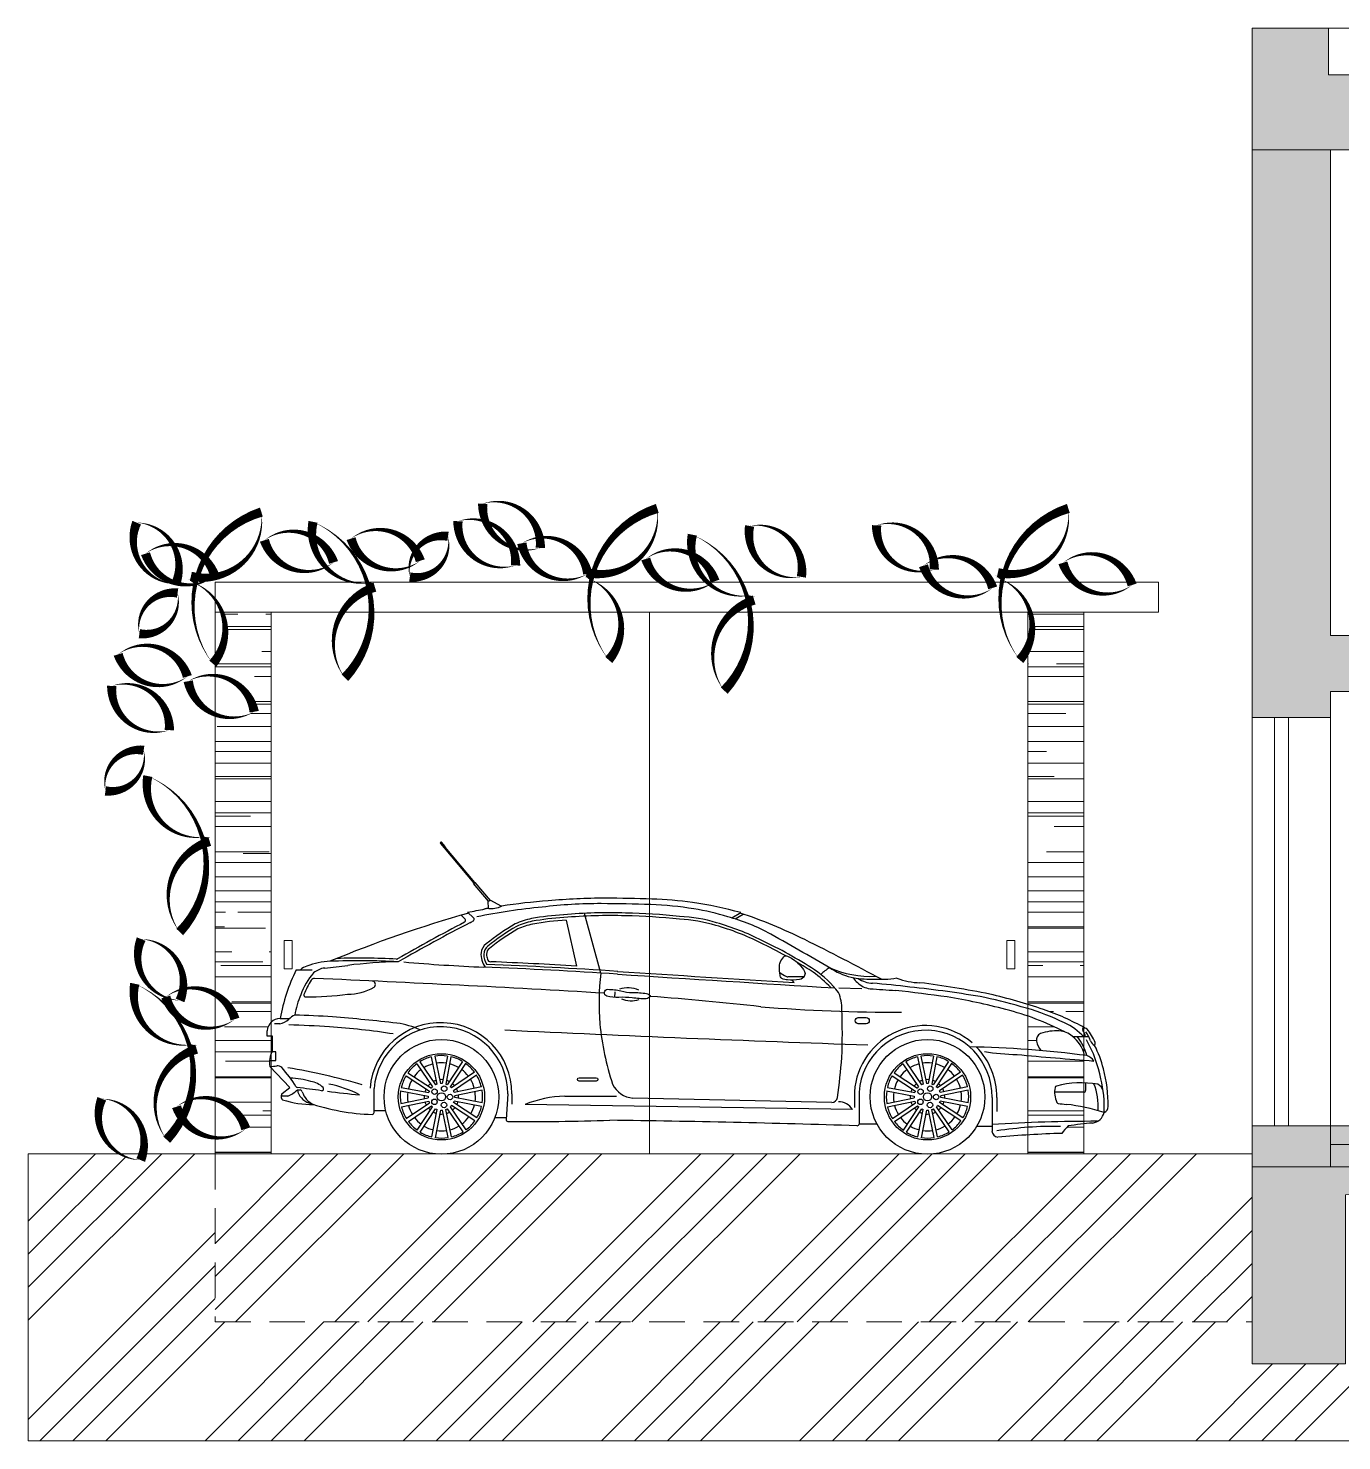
# Model space of a CAD drawing. Header units: metres. Extents: x -183 to 791, y -436 to 125.
# Drawn here: x 507.93 to 514.96, y -289.74 to -282.18 of the extents above; entities that cross this region are included whole.
import ezdxf

# ---------------------------------------------------------------- set-up
doc = ezdxf.new("R2010")
doc.units = ezdxf.units.M
doc.header["$MEASUREMENT"] = 0
doc.linetypes.add('DASHED', pattern=[19.05, 12.7, -6.35])
for name, color, linetype in [('01_SILNE', 1, 'Continuous'), ('AUTO', 8, 'Continuous'), ('okna', 4, 'Continuous'), ('SCHODY', 3, 'Continuous'), ('SRAFA', 251, 'Continuous'), ('SRAFY', 3, 'Continuous'), ('zariz.predmety', 203, 'Continuous')]:
    doc.layers.add(name, color=color, linetype=linetype)
doc.layers.add('FLOATING-WINDOWS', color=2, linetype='Continuous', plot=False)

msp = doc.modelspace()

# ---------------------------------------------------------------- hatches: boundary and pattern name
at = {"layer": 'okna', "linetype": 'Continuous', "lineweight": 0}
h = msp.add_hatch(dxfattribs=at)
h.set_pattern_fill('ANSI34', color=256, style=0)
h.set_pattern_definition([(225, (529.62014, -271.65065), (0.53033, -0.53033), []), (225, (529.4434, -271.65065), (0.53033, -0.53033), []), (225, (529.2666, -271.65065), (0.53033, -0.53033), []), (225, (529.0898, -271.65065), (0.53033, -0.53033), [])])
h.paths.add_polyline_path([(507.9301, -289.7427), (543.7201, -289.7427), (543.7201, -288.5819), (541.5748, -288.5819), (541.5749, -288.5861), (541.1527, -288.5857), (541.1531, -288.5819), (532.7701, -288.5819), (532.7701, -289.3319), (528.7701, -289.3319), (528.2701, -289.3319), (514.9801, -289.3319), (514.4801, -289.3319), (514.4801, -289.1069), (508.9301, -289.1069), (508.9301, -288.2069), (508.5433, -288.2069, -0.037472), (508.5322, -288.2406, -0.124676), (508.4206, -288.2069), (507.9301, -288.2069)])
h = msp.add_hatch(dxfattribs=at)
h.set_pattern_fill('ANSI34', color=256, style=0)
h.paths.add_polyline_path([(514.4801, -288.2069), (512.7785, -288.2069, -0.057882), (512.7076, -288.2069), (510.177, -288.2069, -0.057882), (510.1062, -288.2069), (508.9301, -288.2069), (508.9301, -289.1069), (514.4801, -289.1069)])
at = {"layer": 'SRAFA', "linetype": 'Continuous', "lineweight": 0}
for points in [[(530.6782, -282.4886, -0.064218), (530.6782, -282.3555), (530.6782, -282.3022, 0.023823), (530.65, -282.2928, 0.62722), (530.6772, -282.271, 0.000996), (530.6782, -282.2711), (530.6782, -282.1819), (530.2682, -282.1819), (530.2682, -282.4319), (518.7401, -282.4319), (514.8901, -282.4319), (514.8901, -282.1819), (514.4801, -282.1819), (514.4801, -282.8319), (514.9001, -282.8319), (516.3951, -282.8319), (516.8151, -282.8319), (517.1501, -282.8319), (517.9034, -282.8319), (518.0001, -282.8319), (519.0001, -282.8319), (519.6001, -282.8319), (520.1334, -282.8319), (520.8914, -282.8319), (530.6782, -282.8319)], [(528.7701, -285.4319), (521.5801, -285.4319), (519.0001, -285.4319), (517.9751, -285.4319), (516.8151, -285.4319), (516.8151, -282.8319), (516.3951, -282.8319), (516.3951, -285.4319), (514.9001, -285.4319), (514.9001, -282.8319), (514.4801, -282.8319), (514.4801, -285.4319), (514.4801, -285.8719), (514.9001, -285.8719), (514.9001, -285.7319), (517.9751, -285.7319), (517.9751, -285.5319), (519.0001, -285.5319), (519.0001, -285.7319), (528.7701, -285.7319)], [(514.9001, -288.0569), (514.4801, -288.0569), (514.4801, -288.2069), (514.4801, -288.2769), (514.9001, -288.2769)], [(519.0001, -288.0569), (517.9884, -288.0569), (514.9001, -288.0569), (514.9001, -288.1569), (518.9952, -288.1569), (522.7244, -288.5298), (528.7701, -288.5319), (528.7701, -288.4319), (522.7501, -288.4319)], [(518.9952, -288.1569), (514.9001, -288.1569), (514.9001, -288.2769), (518.9892, -288.2769), (522.7184, -288.6498), (528.7701, -288.6519), (528.7701, -288.5319), (522.7244, -288.5298)], [(518.9892, -288.2769), (514.4801, -288.2769), (514.4801, -289.3319), (514.9801, -289.3319), (514.9801, -288.4269), (518.9583, -288.4245), (522.7111, -288.7998), (528.2701, -288.8019), (528.2701, -289.3319), (528.7701, -289.3319), (528.7701, -288.6519), (522.7184, -288.6498)]]:
    msp.add_hatch(color=256, dxfattribs=at).paths.add_polyline_path(points)
h = msp.add_hatch(dxfattribs=at)
h.set_pattern_fill('AR-RROOF', color=256, scale=0.2, style=0)
h.paths.add_polyline_path([(509.2301, -285.3069), (508.9672, -285.3069, -0.255655), (508.9301, -285.5679), (508.9301, -285.6461, -0.334228), (509.1395, -285.8403, -0.233002), (508.9301, -285.8548), (508.9301, -287.3513, -0.186999), (509.0368, -287.4857, -0.124042), (508.9301, -287.5313), (508.9301, -287.9147, -0.256285), (509.0945, -288.0733, -0.186399), (508.9301, -288.1209), (508.9301, -288.2069), (509.2301, -288.2069), (509.2301, -287.7469), (509.2238, -287.7402, -0.148758), (509.2301, -287.67), (509.2301, -287.5772), (509.2086, -287.5772), (509.2086, -287.5483, -0.181582), (509.2301, -287.5026)])
h = msp.add_hatch(dxfattribs=at)
h.set_pattern_fill('AR-RROOF', color=256, scale=0.2, style=0)
h.paths.add_polyline_path([(513.5801, -285.3069), (513.2928, -285.3069, -0.177476), (513.2801, -285.4955), (513.2801, -287.407, -0.00758), (513.3639, -287.4341, -0.045706), (513.5801, -287.5305)])
h = msp.add_hatch(dxfattribs=at)
h.set_pattern_fill('AR-RROOF', color=256, scale=0.2, style=0)
h.paths.add_polyline_path([(513.2801, -287.4695), (513.2801, -287.6488, -0.003071), (513.3496, -287.6545, -0.106439), (513.3275, -287.6045, -0.351897), (513.3482, -287.5633, -0.107885), (513.4484, -287.5494, -0.066896), (513.4777, -287.5546, 0.037198)])
h = msp.add_hatch(dxfattribs=at)
h.set_pattern_fill('AR-RROOF', color=256, scale=0.2, style=0)
h.paths.add_polyline_path([(513.5801, -287.7059, -0.002774), (513.2801, -287.6806), (513.2801, -288.0403, -0.00813), (513.5801, -288.033), (513.5801, -287.9576, 0.019569), (513.4857, -287.942, -0.011879), (513.443, -287.9373, -0.255802), (513.4353, -287.9317, -0.162327), (513.4262, -287.8518, -0.283743), (513.4334, -287.8442, -0.071095), (513.5801, -287.8272)])
h = msp.add_hatch(dxfattribs=at)
h.set_pattern_fill('AR-RROOF', color=256, scale=0.2, style=0)
h.paths.add_polyline_path([(513.5801, -288.0461, 0.015541), (513.4968, -288.0578, 0.038051), (513.4615, -288.0976, 0.009111), (513.2801, -288.1056), (513.2801, -288.2069), (513.5801, -288.2069)])

# ---------------------------------------------------------------- linework, layer by layer
at = {"linetype": 'Continuous', "lineweight": 0}
for p, q in [((514.9001, -288.2769), (514.9001, -288.0569)), ((514.4801, -289.3319), (514.4801, -288.2069)), ((518.9971, -288.1569), (514.9001, -288.1569)), ((518.9971, -288.2769), (514.4801, -288.2769)), ((514.4801, -288.4269), (514.4801, -289.3319)), ((514.4801, -289.3319), (514.9001, -289.3319)), ((514.4801, -289.3319), (514.9801, -289.3319))]:
    msp.add_line(p, q, dxfattribs=at)
at = {"linetype": 'Continuous', "lineweight": 0, "flags": 128}
msp.add_lwpolyline([(522.7111, -288.7998), (518.9583, -288.4245), (514.9801, -288.4269), (514.9801, -289.3319), (514.4801, -289.3319), (514.4801, -288.2069), (507.9301, -288.2069), (507.9301, -289.7427), (543.7201, -289.7427), (543.7201, -288.5819), (528.7701, -288.5819), (528.7701, -289.3319), (528.2701, -289.3319), (528.2701, -288.8019), (522.7111, -288.7998)], dxfattribs=at)
at = {"layer": '01_SILNE', "linetype": 'Continuous', "lineweight": 0}
for p, q in [((514.4801, -282.1819), (514.4801, -285.8719)), ((514.9001, -282.1819), (514.4801, -282.1819)), ((514.8901, -282.4319), (514.8901, -282.1819)), ((518.7401, -282.4319), (514.8901, -282.4319)), ((514.4801, -285.4319), (514.4801, -282.8319)), ((514.9001, -282.8319), (514.9001, -285.4319)), ((514.9001, -285.4319), (514.9001, -282.8319)), ((516.3951, -282.8319), (514.9001, -282.8319)), ((516.3951, -285.4319), (514.9001, -285.4319)), ((514.9001, -285.8719), (514.9001, -285.7319)), ((517.9751, -285.7319), (514.9001, -285.7319)), ((514.4801, -285.8719), (514.9001, -285.8719)), ((514.4801, -288.0569), (519.0001, -288.0569)), ((514.4801, -288.2069), (514.4801, -288.0569)), ((514.4801, -288.2069), (507.9301, -288.2069))]:
    msp.add_line(p, q, dxfattribs=at)
at = {"layer": 'AUTO'}
for p, q in [((510.3169, -286.7575), (510.1575, -286.5684)), ((510.321, -286.754), (510.1616, -286.5649)), ((510.4065, -286.8506), (510.3894, -286.8561)), ((510.3894, -286.8561), (510.3923, -286.8927)), ((510.4622, -286.881), (510.4065, -286.8506)), ((510.2467, -286.9302), (510.2681, -286.9511)), ((510.282, -286.913), (510.3137, -286.944)), ((510.9942, -287.2394), (510.9066, -286.9198)), ((511.6959, -286.9443), (511.7434, -286.9158)), ((511.7136, -286.9497), (511.7571, -286.9235)), ((510.81, -286.9567), (510.8639, -287.2016)), ((509.3644, -287.2223), (509.4495, -287.2223)), ((512.0823, -287.2593), (511.9964, -287.2593)), ((512.0162, -287.2774), (512.0304, -287.2904)), ((511.0701, -287.3701), (511.0707, -287.3394)), ((512.3919, -287.3237), (512.2683, -287.3198)), ((509.2758, -287.5115), (509.2489, -287.5115)), ((509.2782, -287.4823), (509.3293, -287.4823)), ((509.2086, -287.5772), (509.2086, -287.5483)), ((509.2376, -287.5772), (509.2086, -287.5772)), ((509.2376, -287.6549), (509.2376, -287.5772)), ((513.6077, -287.5812), (513.5227, -287.5812)), ((509.2556, -287.6612), (509.2341, -287.6612)), ((509.2556, -287.7073), (509.2556, -287.6612)), ((510.0875, -287.6878), (510.1178, -287.8344)), ((510.1063, -287.6839), (510.1367, -287.8305)), ((510.1735, -287.6834), (510.1455, -287.8304)), ((510.1925, -287.687), (510.1644, -287.834)), ((512.6889, -287.6878), (512.7193, -287.8344)), ((512.7078, -287.6839), (512.7381, -287.8305)), ((512.775, -287.6834), (512.7469, -287.8304)), ((512.7939, -287.687), (512.7658, -287.834)), ((509.2215, -287.7073), (509.2556, -287.7073)), ((509.3299, -287.8523), (509.2238, -287.7402)), ((510.0097, -287.7248), (510.0938, -287.8486)), ((510.0256, -287.714), (510.1097, -287.8378)), ((510.2547, -287.7122), (510.1726, -287.8373)), ((510.2708, -287.7228), (510.1886, -287.8479)), ((512.6111, -287.7248), (512.6952, -287.8486)), ((512.6271, -287.714), (512.7112, -287.8378)), ((512.8562, -287.7122), (512.774, -287.8373)), ((512.8723, -287.7228), (512.7901, -287.8479)), ((509.952, -287.7888), (510.077, -287.871)), ((509.9625, -287.7727), (510.0876, -287.8549)), ((510.3187, -287.77), (510.1949, -287.8541)), ((510.3295, -287.7859), (510.2057, -287.87)), ((512.5534, -287.7888), (512.6785, -287.871)), ((512.564, -287.7727), (512.6891, -287.8549)), ((512.9201, -287.77), (512.7964, -287.8541)), ((512.931, -287.7859), (512.8072, -287.87)), ((513.5892, -287.8276), (513.5892, -287.8672)), ((509.2848, -287.9086), (509.2848, -287.8924)), ((509.32, -287.8978), (509.2848, -287.8978)), ((509.2886, -287.8846), (509.3299, -287.8523)), ((509.7813, -287.9859), (509.7813, -287.8565)), ((509.9231, -287.87), (510.0701, -287.898)), ((509.9236, -287.9372), (510.0702, -287.9068)), ((509.9267, -287.8511), (510.0737, -287.8791)), ((510.3557, -287.8478), (510.2092, -287.8781)), ((510.3596, -287.8666), (510.2131, -287.8969)), ((510.3601, -287.9338), (510.2131, -287.9057)), ((510.4967, -287.885), (510.4878, -288.0225)), ((510.5186, -287.885), (510.5186, -287.9419)), ((510.8012, -287.8989), (511.0779, -287.8989)), ((512.2312, -287.9313), (511.1664, -287.9086)), ((512.3518, -287.8757), (512.3518, -287.9585)), ((512.377, -287.8774), (512.377, -288.0475)), ((512.5246, -287.87), (512.6716, -287.898)), ((512.5251, -287.9372), (512.6716, -287.9068)), ((512.5282, -287.8511), (512.6752, -287.8791)), ((512.9572, -287.8478), (512.8106, -287.8781)), ((512.9611, -287.8666), (512.8145, -287.8969)), ((512.9616, -287.9338), (512.8146, -287.9057)), ((513.0891, -287.9046), (513.0884, -288.0849)), ((513.1143, -287.9048), (513.114, -287.9811)), ((513.5792, -287.8772), (513.4234, -287.8772)), ((509.8441, -287.9775), (509.7813, -287.9775)), ((509.9275, -287.956), (510.0741, -287.9257)), ((509.9537, -288.0179), (510.0775, -287.9338)), ((509.9645, -288.0338), (510.0883, -287.9497)), ((510.0124, -288.081), (510.0946, -287.9559)), ((510.0285, -288.0915), (510.1107, -287.9665)), ((510.0908, -288.1168), (510.1189, -287.9698)), ((510.1097, -288.1204), (510.1378, -287.9734)), ((510.1769, -288.1199), (510.1466, -287.9733)), ((510.1958, -288.116), (510.1654, -287.9694)), ((510.2576, -288.0898), (510.1735, -287.966)), ((510.2736, -288.079), (510.1895, -287.9552)), ((510.3207, -288.0311), (510.1956, -287.9489)), ((510.3313, -288.015), (510.2062, -287.9328)), ((510.3565, -287.9527), (510.2095, -287.9247)), ((512.3416, -287.9695), (510.5902, -287.9429)), ((512.529, -287.956), (512.6755, -287.9257)), ((512.5552, -288.0179), (512.679, -287.9338)), ((512.566, -288.0338), (512.6898, -287.9497)), ((512.6139, -288.081), (512.6961, -287.9559)), ((512.63, -288.0915), (512.7121, -287.9665)), ((512.6922, -288.1168), (512.7203, -287.9698)), ((512.7111, -288.1204), (512.7392, -287.9734)), ((512.7783, -288.1199), (512.748, -287.9733)), ((512.7972, -288.116), (512.7669, -287.9694)), ((512.8591, -288.0898), (512.775, -287.966)), ((512.875, -288.079), (512.7909, -287.9552)), ((512.9222, -288.0311), (512.7971, -287.9489)), ((512.9327, -288.015), (512.8077, -287.9328)), ((512.958, -287.9527), (512.811, -287.9247)), ((510.4884, -288.014), (510.4274, -288.014)), ((512.4728, -288.0475), (512.377, -288.0475)), ((513.0885, -288.0604), (513.006, -288.0604))]:
    msp.add_line(p, q, dxfattribs=at)
for points in [[(510.1607, -286.561), (510.1435, -286.5406, 1), (510.1366, -286.5464), (510.1538, -286.5668, 1)], [(511.9552, -287.182, -0.077406), (511.9739, -287.1527, -0.329268), (511.993, -287.1486, -0.037935), (512.0216, -287.1642, -0.115244), (512.0853, -287.2307, -0.19291), (512.0857, -287.2528, -0.287364), (512.0581, -287.2736, -0.079067), (511.9947, -287.276, -0.153381), (511.964, -287.2685, -0.17761), (511.9538, -287.2501, -0.049184), (511.9514, -287.2085, -0.138081)], [(511.0324, -287.3261, 0.008202), (511.0681, -287.3287, -0.060984), (511.1016, -287.3347, 0.078918), (511.1648, -287.3437, -0.039582), (511.2391, -287.3484, -0.168005), (511.2607, -287.3642, -0.169643), (511.2371, -287.377, -0.039582), (511.1629, -287.3717, 0.043151), (511.0917, -287.3699, -0.084485), (511.0269, -287.363, -0.845361)], [(512.3726, -287.4773), (512.4148, -287.4773, -1), (512.4148, -287.5113), (512.3726, -287.5113, -1)], [(510.8784, -287.8), (510.9704, -287.8, -1), (510.9704, -287.8174), (510.8784, -287.8174, -1)]]:
    msp.add_lwpolyline(points, format="xyb", close=True, dxfattribs=at)
msp.add_lwpolyline([(510.3131, -286.7607), (510.321, -286.754), (510.4032, -286.8516), (510.3927, -286.8551)], close=True, dxfattribs=at)
for centre, radius in [((510.1416, -287.9019), 0.307), ((512.7431, -287.9019), 0.307), ((510.1416, -287.9019), 0.2309), ((512.7431, -287.9019), 0.2309), ((510.1041, -287.9285), 0.0147), ((510.1047, -287.8744), 0.0147), ((510.1416, -287.9019), 0.0221), ((510.1563, -287.8583), 0.0147), ((510.1877, -287.9024), 0.0147), ((512.7055, -287.9285), 0.0147), ((512.7061, -287.8744), 0.0147), ((512.7431, -287.9019), 0.0221), ((512.7578, -287.8583), 0.0147), ((512.7891, -287.9024), 0.0147), ((510.1554, -287.9458), 0.0147), ((512.7568, -287.9458), 0.0147)]:
    msp.add_circle(centre, radius, dxfattribs=at)
for centre, radius, start, end in [((510.9211, -289.8261), 2.9806, 93.99384, 98.85597), ((511.029, -290.3568), 3.5183, 90.17341, 95.14483), ((510.8677, -301.4415), 14.6038, 88.42963, 89.40889), ((511.2098, -288.878), 2.0355, 82.2054, 88.36339), ((512.0591, -293.2222), 6.5478, 105.69548, 112.57835), ((510.0682, -285.4868), 1.4421, 278.52586, 282.26212), ((510.9822, -290.1377), 3.2651, 95.30031, 101.51744), ((510.9211, -289.8261), 2.9806, 100.21907, 100.56712), ((510.8794, -288.3784), 1.4534, 93.29626, 100.12123), ((510.9874, -289.3698), 2.5021, 89.78649, 97.04365), ((511.0373, -289.6236), 2.707, 88.09877, 95.11735), ((511.0373, -289.6236), 2.692, 88.09511, 95.12243), ((510.8982, -299.915), 13.0477, 88.4012, 89.56755), ((511.0992, -289.6293), 2.6963, 83.26824, 89.41399), ((511.0992, -289.6293), 2.7113, 83.28108, 89.41035), ((511.1976, -288.6475), 1.7762, 80.41344, 87.91269), ((511.1777, -288.9523), 2.1137, 74.47553, 81.61651), ((511.3247, -288.0269), 1.1433, 72.22453, 81.51691), ((510.9045, -289.439), 2.656, 63.58173, 71.66444), ((515.4569, -296.9071), 11.2139, 117.5759, 119.66606), ((515.4655, -296.9201), 11.2139, 117.46374, 119.69366), ((510.2611, -286.9583), 0.01, 297.5759, 45.58061), ((510.2598, -286.8887), 0.0881, 292.73026, 306.92139), ((510.3067, -286.9511), 0.01, 306.92139, 45.58061), ((511.1649, -288.0528), 1.2466, 120.27801, 128.94151), ((511.1649, -288.0528), 1.2316, 120.32024, 128.9692), ((511.1649, -288.0528), 1.2166, 120.36392, 129.00206), ((510.735, -287.4357), 0.5006, 102.81897, 113.38305), ((510.735, -287.4357), 0.4856, 102.86044, 113.27691), ((510.735, -287.4357), 0.4706, 102.9041, 113.16504), ((510.8794, -288.3784), 1.4384, 93.28677, 100.10709), ((510.8794, -288.3784), 1.4234, 92.79467, 100.0925), ((511.3879, -287.7046), 0.7535, 72.82021, 87.92241), ((511.3879, -287.7046), 0.7685, 72.83641, 87.87681), ((511.2682, -288.217), 1.2789, 62.97077, 74.4762), ((511.2682, -288.217), 1.2939, 62.97962, 74.46662), ((511.4133, -287.9145), 1.0105, 60.90742, 75.06107), ((510.4185, -287.1369), 0.0652, 124.6627, 174.30864), ((510.7524, -289.3771), 2.5476, 61.0788, 64.49552), ((510.7524, -289.3771), 2.5626, 57.2383, 64.49107), ((504.5526, -300.2944), 15.1643, 59.5062, 60.9994), ((505.7086, -299.8976), 14.3342, 61.73314, 63.58173), ((509.7033, -291.0951), 3.9357, 87.11865, 91.77499), ((510.4719, -287.1385), 0.1186, 176.08953, 215.67088), ((510.4185, -287.1369), 0.0502, 124.0629, 182.4737), ((510.4719, -287.1385), 0.1036, 180.30208, 211.72674), ((510.4185, -287.1369), 0.0352, 123.10612, 182.91353), ((510.4719, -287.1385), 0.0886, 180.10905, 197.27919), ((510.2448, -287.6584), 0.9825, 153.65092, 169.67394), ((509.4305, -287.2587), 0.0566, 98.73155, 139.9906), ((509.5527, -287.5111), 0.3349, 91.30883, 112.98576), ((509.5299, -287.3244), 0.1126, 96.64002, 130.41794), ((505.1998, -250.1274), 37.3356, 276.64002, 276.82983), ((509.7017, -291.1089), 3.9357, 86.95809, 92.28096), ((509.9769, -290.0126), 2.8346, 91.34008, 96.82983), ((509.9017, -287.1544), 0.01, 267.11865, 299.66606), ((510.7362, -278.0997), 9.1151, 264.98569, 267.69164), ((509.2194, -315.7291), 28.5449, 86.25485, 87.69164), ((509.2194, -315.7291), 28.5599, 86.25485, 87.66334), ((510.4064, -287.1589), 0.02, 197.27919, 267.62085), ((509.2194, -315.7291), 28.5749, 86.70076, 87.62085), ((528.004, -28.7587), 259.0246, 266.254849, 266.464426), ((512.048, -287.1249), 0.1455, 228.66687, 245.69295), ((510.7524, -289.3771), 2.5476, 57.24527, 59.53536), ((511.7871, -287.7227), 0.597, 42.76564, 54.85347), ((511.7871, -287.7227), 0.612, 38.29606, 54.88292), ((512.3684, -287.4445), 0.278, 122.64415, 134.81338), ((512.44, -286.7093), 0.5477, 245.98524, 272.76724), ((512.4449, -286.858), 0.4189, 237.22767, 254.64182), ((509.7086, -287.4624), 0.3367, 138.365, 161.52713), ((509.852, -287.5379), 0.483, 147.38294, 157.51837), ((509.462, -287.2884), 0.02, 87.56398, 147.38294), ((505.4586, -381.391), 94.2078, 86.619383, 87.563984), ((509.769, -287.3008), 0.0189, 310.14068, 84.60258), ((512.3755, -287.3979), 1.3904, 173.45638, 184.67528), ((528.004, -28.7587), 259.0396, 266.254849, 266.51258), ((511.9964, -287.2393), 0.02, 245.69295, 270), ((512.44, -286.7093), 0.5627, 259.13607, 270.75795), ((512.4025, -287.2354), 0.0639, 206.51383, 238.12139), ((512.45, -287.2112), 0.113, 224.01596, 262.64296), ((512.4551, -287.1512), 0.1428, 234.89143, 267.75559), ((512.4826, -286.6081), 0.6647, 266.97263, 278.38356), ((512.184, -290.8658), 3.5818, 82.54221, 85.74764), ((512.7083, -286.9522), 0.339, 247.67975, 269.09535), ((512.1118, -292.0564), 4.8018, 78.4131, 82.92854), ((509.792, -287.5345), 0.4406, 156.05099, 170.89201), ((509.4149, -287.3571), 0.01, 157.51837, 270.30751), ((509.4049, -285.487), 1.8801, 270.30751, 277.16599), ((509.6407, -287.0684), 0.284, 269.72985, 299.63597), ((511.1402, -287.4707), 0.1517, 67.65093, 107.59774), ((511.1569, -287.2552), 0.1328, 246.79495, 288.52062), ((509.8338, -305.7964), 18.4873, 83.73747, 85.57357), ((512.0298, -287.437), 0.2554, 0.41499, 21.49657), ((512.8601, -281.8815), 5.4583, 265.53852, 266.97665), ((510.8185, -302.4852), 15.2541, 82.35381, 83.39847), ((511.9662, -293.7916), 6.5132, 80.41375, 83.98352), ((512.2996, -290.6796), 3.358, 75.10572, 80.59739), ((508.5707, -305.2554), 18.4386, 75.22516, 75.93774), ((512.4281, -290.1832), 2.904, 71.20087, 77.10385), ((509.3963, -287.5571), 0.1004, 113.10497, 135.33558), ((509.2079, -293.157), 5.6942, 86.46986, 88.50073), ((512.5784, -278.489), 8.96, 265.34002, 270.16922), ((508.4626, -287.5632), 3.8248, 358.08292, 1.91802), ((512.8076, -288.8381), 1.4479, 62.43153, 75.80382), ((512.8503, -288.8044), 1.4413, 64.26927, 72.94806), ((512.9461, -288.6626), 1.2975, 60.48218, 71.2162), ((509.2802, -287.5541), 0.0718, 91.56872, 175.36693), ((509.244, -287.3882), 0.1273, 284.48378, 309.4333), ((509.1925, -292.6699), 5.1543, 86.10187, 88.53147), ((509.3095, -291.219), 3.6987, 81.06484, 86.38258), ((508.6034, -298.9953), 11.5612, 83.54186, 85.26128), ((510.1384, -287.885), 0.3802, 359.99478, 175.44956), ((510.1384, -287.885), 0.3582, 359.99478, 175.44956), ((509.8457, -287.9384), 0.4348, 65.11688, 82.32885), ((512.4628, -287.3706), 1.4798, 185.45204, 198.24825), ((512.7326, -287.9019), 0.3817, 49.31779, 176.06587), ((513.3484, -287.7936), 0.3146, 42.47383, 66.07101), ((513.5831, -287.5405), 0.0105, 138.85517, 217.0525), ((513.5805, -287.5605), 0.0275, 50.72837, 101.20327), ((513.2947, -287.7708), 0.3815, 24.7851, 37.37354), ((516.8531, -156.1494), 131.5487, 267.223443, 268.070725), ((512.7326, -287.9019), 0.3565, 359.56614, 176.06587), ((513.3635, -287.5968), 0.0368, 114.54975, 191.20028), ((513.4545, -287.5781), 0.1297, 191.52136, 216.07862), ((513.4301, -287.7858), 0.2371, 85.5753, 110.20549), ((513.4439, -287.6613), 0.112, 48.69529, 87.70828), ((513.4061, -287.722), 0.1829, 13.36914, 52.36781), ((513.3272, -287.7527), 0.2782, 14.86966, 38.06964), ((513.538, -287.5789), 0.0487, 357.2744, 41.14538), ((513.47, -287.646), 0.1521, 17.04177, 37.44926), ((513.0304, -287.922), 0.6505, 10.28668, 29.9389), ((513.6623, -287.5827), 0.0504, 201.79733, 240.62896), ((513.6116, -287.6125), 0.0295, 331.42543, 3.13085), ((509.3423, -287.7156), 0.1211, 149.90102, 191.72402), ((510.1416, -287.9019), 0.2206, 104.19054, 121.69058), ((510.1416, -287.9019), 0.2206, 81.69054, 99.19058), ((510.1416, -287.9019), 0.2206, 59.19054, 76.69058), ((506.0442, -287.11), 6.268, 352.71159, 354.67951), ((512.7431, -287.9019), 0.2206, 104.19054, 121.69058), ((512.7431, -287.9019), 0.2206, 81.69054, 99.19058), ((512.7431, -287.9019), 0.2206, 59.19054, 76.69058), ((512.8583, -293.3074), 5.6743, 82.52807, 88.89087), ((512.7326, -287.9019), 0.3817, 359.56614, 44.34948), ((513.2414, -286.4962), 1.1793, 260.54457, 269.06828), ((515.7081, -260.6529), 27.1365, 264.74394, 265.61609), ((513.5769, -287.7456), 0.0671, 31.96105, 73.34929), ((513.1449, -287.8817), 0.5548, 13.47114, 27.37347), ((508.2003, -276.6759), 11.1115, 275.28508, 275.48025), ((509.2666, -287.7641), 0.0279, 43.48172, 100.6675), ((508.8367, -288.1581), 0.6111, 30.57281, 42.54928), ((508.8046, -290.9054), 3.2008, 73.42162, 80.74236), ((510.1416, -287.9019), 0.2206, 126.69054, 144.19058), ((510.1416, -287.9019), 0.182, 127.22158, 143.65954), ((510.1416, -287.9019), 0.182, 104.72158, 121.15954), ((510.1416, -287.9019), 0.182, 82.22158, 98.65954), ((510.1416, -287.9019), 0.182, 59.72158, 76.15954), ((510.1416, -287.9019), 0.182, 37.22158, 53.65954), ((510.1416, -287.9019), 0.2206, 36.69054, 54.19058), ((512.7431, -287.9019), 0.2206, 126.69054, 144.19058), ((512.7431, -287.9019), 0.182, 127.22158, 143.65954), ((512.7431, -287.9019), 0.182, 104.72158, 121.15954), ((512.7431, -287.9019), 0.182, 82.22158, 98.65954), ((512.7431, -287.9019), 0.182, 59.72158, 76.15954), ((512.7431, -287.9019), 0.182, 37.22158, 53.65954), ((512.7431, -287.9019), 0.2206, 36.69054, 54.19058), ((513.026, -287.938), 0.6841, 358.62829, 15.73874), ((509.3143, -288.2506), 0.4495, 73.38206, 87.62983), ((509.4296, -287.9276), 0.1086, 43.83033, 83.00475), ((509.4312, -288.4148), 0.5906, 62.51929, 79.5112), ((510.1416, -287.9019), 0.2206, 149.19054, 166.69058), ((510.1416, -287.9019), 0.182, 149.72158, 166.15954), ((510.1416, -287.9019), 0.0922, 130.18305, 140.69807), ((510.1416, -287.9019), 0.0922, 107.68305, 118.19807), ((510.1416, -287.9019), 0.0716, 109.41332, 116.4678), ((510.1416, -287.9019), 0.0922, 85.18305, 95.69807), ((510.1416, -287.9019), 0.0716, 86.91332, 93.9678), ((510.1416, -287.9019), 0.0716, 64.41332, 71.4678), ((510.1416, -287.9019), 0.0922, 62.68305, 73.19807), ((510.1416, -287.9019), 0.0922, 40.18305, 50.69807), ((510.1416, -287.9019), 0.182, 14.72158, 31.15954), ((510.1416, -287.9019), 0.2206, 14.19054, 31.69058), ((511.1782, -287.7746), 0.1346, 206.20121, 264.96435), ((512.7431, -287.9019), 0.2206, 149.19054, 166.69058), ((512.7431, -287.9019), 0.182, 149.72158, 166.15954), ((512.7431, -287.9019), 0.0922, 130.18305, 140.69807), ((512.7431, -287.9019), 0.0922, 107.68305, 118.19807), ((512.7431, -287.9019), 0.0716, 109.41332, 116.4678), ((512.7431, -287.9019), 0.0922, 85.18305, 95.69807), ((512.7431, -287.9019), 0.0716, 86.91332, 93.9678), ((512.7431, -287.9019), 0.0716, 64.41332, 71.4678), ((512.7431, -287.9019), 0.0922, 62.68305, 73.19807), ((512.7431, -287.9019), 0.0922, 40.18305, 50.69807), ((512.7431, -287.9019), 0.182, 14.72158, 31.15954), ((512.7431, -287.9019), 0.2206, 14.19054, 31.69058), ((513.566, -288.349), 0.522, 80.29036, 104.71319), ((513.2826, -287.9618), 0.3749, 357.82352, 20.34259), ((513.6271, -287.8872), 0.0591, 17.99555, 62.88546), ((513.1264, -287.9496), 0.5628, 356.40199, 14.8092), ((509.2948, -287.8924), 0.01, 127.96703, 180), ((509.2948, -287.9086), 0.01, 180, 252.41029), ((509.4491, -287.4219), 0.5205, 252.41029, 270.90914), ((509.2524, -287.7408), 0.1709, 293.28978, 313.74534), ((509.3714, -287.8422), 0.01, 210.57281, 262.84623), ((508.2093, -297.1011), 9.3216, 82.04527, 82.84623), ((509.4593, -287.848), 0.0902, 190.42433, 252.85189), ((509.3825, -287.5976), 0.2669, 267.45993, 270.65847), ((509.381, -287.8817), 0.0177, 25.12267, 75.06199), ((509.495, -287.8483), 0.1014, 194.79859, 248.17234), ((509.5008, -287.8593), 0.01, 262.04527, 43.83033), ((509.9103, -285.3171), 2.582, 261.58549, 265.41046), ((510.1416, -287.9019), 0.2206, 171.69054, 189.19058), ((510.1416, -287.9019), 0.182, 172.22158, 188.65954), ((510.1416, -287.9019), 0.0922, 175.18305, 185.69807), ((510.1416, -287.9019), 0.0922, 152.68305, 163.19807), ((510.1416, -287.9019), 0.0716, 176.91332, 183.9678), ((510.1416, -287.9019), 0.0716, 154.41332, 161.4678), ((510.1416, -287.9019), 0.0716, 131.91332, 138.9678), ((510.1416, -287.9019), 0.0716, 41.91332, 48.9678), ((510.1416, -287.9019), 0.0716, 19.41332, 26.4678), ((510.1416, -287.9019), 0.0716, 356.91332, 3.9678), ((510.1416, -287.9019), 0.0922, 17.68305, 28.19807), ((510.1416, -287.9019), 0.0922, 355.18305, 5.69807), ((510.1416, -287.9019), 0.182, 352.22158, 8.65954), ((510.1416, -287.9019), 0.2206, 351.69054, 9.19058), ((510.812, -288.4777), 0.579, 91.06164, 112.51727), ((512.2318, -287.9013), 0.03, 268.77872, 352.71159), ((512.7431, -287.9019), 0.2206, 171.69054, 189.19058), ((512.7431, -287.9019), 0.182, 172.22158, 188.65954), ((512.7431, -287.9019), 0.0922, 175.18305, 185.69807), ((512.7431, -287.9019), 0.0922, 152.68305, 163.19807), ((512.7431, -287.9019), 0.0716, 176.91332, 183.9678), ((512.7431, -287.9019), 0.0716, 154.41332, 161.4678), ((512.7431, -287.9019), 0.0716, 131.91332, 138.9678), ((512.7431, -287.9019), 0.0716, 41.91332, 48.9678), ((512.7431, -287.9019), 0.0716, 19.41332, 26.4678), ((512.7431, -287.9019), 0.0716, 356.91332, 3.9678), ((512.7431, -287.9019), 0.0922, 17.68305, 28.19807), ((512.7431, -287.9019), 0.0922, 355.18305, 5.69807), ((512.7431, -287.9019), 0.182, 352.22158, 8.65954), ((512.7431, -287.9019), 0.2206, 351.69054, 9.19058), ((513.5505, -287.878), 0.1271, 168.07683, 204.95772), ((513.436, -287.8538), 0.01, 104.71319, 168.07683), ((513.5792, -287.8672), 0.01, 270, 0), ((509.8015, -286.8699), 1.1264, 250.88581, 268.44982), ((509.7713, -287.9859), 0.01, 268.44982, 0), ((510.1416, -287.9019), 0.2206, 194.19054, 211.69058), ((510.1416, -287.9019), 0.182, 194.72158, 211.15954), ((510.1416, -287.9019), 0.0922, 197.68305, 208.19807), ((510.1416, -287.9019), 0.0922, 220.18305, 230.69807), ((510.1416, -287.9019), 0.0716, 199.41332, 206.4678), ((510.1416, -287.9019), 0.0716, 221.91332, 228.9678), ((510.1416, -287.9019), 0.0922, 242.68305, 253.19807), ((510.1416, -287.9019), 0.0716, 244.41332, 251.4678), ((510.1416, -287.9019), 0.0922, 265.18305, 275.69807), ((510.1416, -287.9019), 0.0716, 266.91332, 273.9678), ((510.1416, -287.9019), 0.0716, 289.41332, 296.4678), ((510.1416, -287.9019), 0.0922, 287.68305, 298.19807), ((510.1416, -287.9019), 0.0716, 311.91332, 318.9678), ((510.1416, -287.9019), 0.0922, 310.18305, 320.69807), ((510.1416, -287.9019), 0.0716, 334.41332, 341.4678), ((510.1416, -287.9019), 0.0922, 332.68305, 343.19807), ((510.1416, -287.9019), 0.182, 329.72158, 346.15954), ((510.1416, -287.9019), 0.2206, 329.19054, 346.69058), ((512.2679, -288.0156), 0.0869, 32.01713, 91.23563), ((512.7431, -287.9019), 0.2206, 194.19054, 211.69058), ((512.7431, -287.9019), 0.182, 194.72158, 211.15954), ((512.7431, -287.9019), 0.0922, 197.68305, 208.19807), ((512.7431, -287.9019), 0.0922, 220.18305, 230.69807), ((512.7431, -287.9019), 0.0716, 199.41332, 206.4678), ((512.7431, -287.9019), 0.0716, 221.91332, 228.9678), ((512.7431, -287.9019), 0.0922, 242.68305, 253.19807), ((512.7431, -287.9019), 0.0716, 244.41332, 251.4678), ((512.7431, -287.9019), 0.0922, 265.18305, 275.69807), ((512.7431, -287.9019), 0.0716, 266.91332, 273.9678), ((512.7431, -287.9019), 0.0716, 289.41332, 296.4678), ((512.7431, -287.9019), 0.0922, 287.68305, 298.19807), ((512.7431, -287.9019), 0.0716, 311.91332, 318.9678), ((512.7431, -287.9019), 0.0922, 310.18305, 320.69807), ((512.7431, -287.9019), 0.0716, 334.41332, 341.4678), ((512.7431, -287.9019), 0.0922, 332.68305, 343.19807), ((512.7431, -287.9019), 0.182, 329.72158, 346.15954), ((512.7431, -287.9019), 0.2206, 329.19054, 346.69058), ((513.4444, -287.9274), 0.01, 204.95772, 262.3525), ((513.5633, -287.0415), 0.9039, 262.3525, 265.07481), ((513.3341, -289.1556), 1.223, 73.17738, 82.87771), ((513.6174, -287.9703), 0.0722, 277.31224, 348.27318), ((513.6793, -287.9556), 0.0306, 286.57042, 2.41678), ((510.1416, -287.9019), 0.2206, 216.69054, 234.19058), ((510.1416, -287.9019), 0.182, 217.22158, 233.65954), ((510.1416, -287.9019), 0.182, 239.72158, 256.15954), ((510.1416, -287.9019), 0.182, 284.72158, 301.15954), ((510.1416, -287.9019), 0.182, 307.22158, 323.65954), ((510.1416, -287.9019), 0.2206, 306.69054, 324.19058), ((510.4978, -288.0232), 0.01, 176.33162, 269.43302), ((510.627, -274.9668), 13.067, 269.43302, 271.82609), ((510.0288, -363.2735), 75.2532, 88.22036, 89.227484), ((512.3658, -288.0452), 0.0114, 270.3247, 348.82512), ((512.7431, -287.9019), 0.2206, 216.69054, 234.19058), ((512.7431, -287.9019), 0.182, 217.22158, 233.65954), ((512.7431, -287.9019), 0.182, 239.72158, 256.15954), ((512.7431, -287.9019), 0.182, 284.72158, 301.15954), ((512.7431, -287.9019), 0.182, 307.22158, 323.65954), ((512.7431, -287.9019), 0.2206, 306.69054, 324.19058), ((513.6533, -297.2615), 9.2288, 89.99822, 93.50834), ((513.4295, -290.136), 2.0761, 89.27429, 98.73277), ((513.7405, -288.3092), 0.3502, 134.10545, 142.82184), ((513.7265, -289.3925), 1.3543, 94.23342, 99.76694), ((510.1416, -287.9019), 0.2206, 239.19054, 256.69058), ((510.1416, -287.9019), 0.2206, 261.69054, 279.19058), ((510.1416, -287.9019), 0.182, 262.22158, 278.65954), ((510.1416, -287.9019), 0.2206, 284.19054, 301.69058), ((512.7431, -287.9019), 0.2206, 239.19054, 256.69058), ((512.7431, -287.9019), 0.2206, 261.69054, 279.19058), ((512.7431, -287.9019), 0.182, 262.22158, 278.65954), ((512.7431, -287.9019), 0.2206, 284.19054, 301.69058), ((513.1241, -288.0825), 0.0358, 183.78314, 263.40725), ((513.5889, -293.0775), 4.9815, 91.46518, 95.40096)]:
    msp.add_arc(centre, radius, start, end, dxfattribs=at)
at = {"layer": 'AUTO', "extrusion": (0, 0, -1)}
msp.add_ellipse((510.4273, -286.8869), major_axis=(-0.0349, -0.0061), ratio=0.183524, start_param=3.176548, end_param=6.320737, dxfattribs=at)
at = {"layer": 'FLOATING-WINDOWS', "color": 254, "linetype": 'Continuous', "lineweight": 0}
msp.add_line((511.2551, -288.2069), (511.2551, -285.3069), dxfattribs=at)
for points in [[(509.3001, -287.0647), (509.3422, -287.0647), (509.3422, -287.2163), (509.3001, -287.2163)], [(513.2102, -287.0647), (513.1681, -287.0647), (513.1681, -287.2163), (513.2102, -287.2163)]]:
    msp.add_lwpolyline(points, close=True, dxfattribs=at)
at = {"layer": 'FLOATING-WINDOWS', "linetype": 'Continuous', "lineweight": 0, "flags": 128}
msp.add_lwpolyline([(507.9301, -288.2069), (507.9301, -289.7427), (543.7201, -289.7427), (543.7201, -288.5819), (528.7701, -288.5819), (528.7701, -289.3319), (528.2701, -289.3319), (528.2701, -288.8019), (522.7111, -288.7998), (518.9583, -288.4245), (514.9801, -288.4269), (514.9801, -289.3319), (514.4801, -289.3319), (514.4801, -288.2069)], close=True, dxfattribs=at)
at = {"layer": 'okna', "linetype": 'Continuous', "lineweight": 0}
for p, q in [((514.6001, -288.0569), (514.6001, -285.8719)), ((514.6751, -288.0569), (514.6751, -285.8719))]:
    msp.add_line(p, q, dxfattribs=at)
at = {"layer": 'okna', "linetype": 'DASHED', "lineweight": 0, "ltscale": 0.015}
for p, q in [((508.9301, -288.2069), (508.9301, -289.1069)), ((508.9301, -289.1069), (514.4801, -289.1069))]:
    msp.add_line(p, q, dxfattribs=at)
at = {"layer": 'SCHODY', "linetype": 'Continuous', "lineweight": 0}
for p, q in [((514.4801, -288.0569), (514.4801, -285.8719)), ((514.9001, -288.0569), (514.9001, -285.8719))]:
    msp.add_line(p, q, dxfattribs=at)
at = {"layer": 'SRAFA', "linetype": 'Continuous', "lineweight": 0}
msp.add_line((514.9001, -282.8319), (514.4801, -282.8319), dxfattribs=at)
at = {"layer": 'SRAFY', "linetype": 'Continuous', "lineweight": 0}
for p, q in [((514.8901, -282.1819), (530.2682, -282.1819)), ((508.9301, -288.2069), (508.9301, -285.1469)), ((513.9801, -285.1469), (508.9301, -285.1469)), ((513.9801, -285.3069), (513.9801, -285.1469)), ((513.9801, -285.3069), (508.9301, -285.3069)), ((509.2301, -288.2069), (509.2301, -285.3069)), ((513.2801, -288.2069), (513.2801, -285.3069)), ((513.5801, -288.2069), (513.5801, -285.3069))]:
    msp.add_line(p, q, dxfattribs=at)
at = {"layer": 'zariz.predmety', "color": 253, "linetype": 'Continuous', "ltscale": 0.001}
for points in [[(510.3625, -284.7268, 0, 0, -0.520567), (510.3625, -284.7268, 0, 0.05, -0.520567), (510.6712, -284.9634, 0, 0.05, -0.520567), (510.3625, -284.7268, 0.05, 0.05, 0)], [(511.2969, -284.7518, 0, 0, -0.520567), (511.2969, -284.7518, 0, 0.05, -0.520567), (510.9196, -285.0962, 0, 0.05, -0.520567), (510.9265, -285.1271, 0, 0.05, -0.520567), (511.0372, -285.5633, 0, 0.05, -0.520567), (511.2969, -284.7518, 0.05, 0.05, 0)], [(513.4969, -284.7518, 0, 0, -0.520567), (513.4969, -284.7518, 0, 0.05, -0.520567), (513.1196, -285.0962, 0, 0.05, -0.520567), (513.1265, -285.1271, 0, 0.05, -0.520567), (513.2372, -285.5633, 0, 0.05, -0.520567), (513.4969, -284.7518, 0.05, 0.05, 0)], [(508.7188, -285.1566, 0, 0, -0.520567), (508.7188, -285.1566, 0, 0.05, -0.520567), (508.5104, -284.8281, 0, 0.05, -0.520567), (508.7188, -285.1566, 0.05, 0.05, 0)], [(509.1778, -284.7714, 0, 0, -0.520567), (509.1778, -284.7714, 0, 0.05, -0.520567), (508.8005, -285.1158, 0, 0.05, -0.520567), (508.8074, -285.1467, 0, 0.05, -0.520567), (508.9181, -285.5829, 0, 0.05, -0.520567), (509.1778, -284.7714, 0.05, 0.05, 0)], [(509.6251, -285.6586, 0, 0, -0.520567), (509.6251, -285.6586, 0, 0.05, -0.520567), (509.7855, -285.1736, 0, 0.05, -0.520567), (509.7643, -285.1501, 0, 0.05, -0.520567), (509.4542, -284.8239, 0, 0.05, -0.520567), (509.6251, -285.6586, 0.05, 0.05, 0)], [(510.2299, -284.8206, 0, 0, -0.520567), (510.2299, -284.8206, 0, 0.05, -0.520567), (510.5385, -285.0572, 0, 0.05, -0.520567), (510.2299, -284.8206, 0.05, 0.05, 0)], [(511.7909, -284.846, 0, 0, -0.520567), (511.7909, -284.846, 0, 0.05, -0.520567), (512.0682, -285.1188, 0, 0.05, -0.520567), (511.7909, -284.846, 0.05, 0.05, 0)], [(512.7794, -285.0792, 0, 0, -0.520567), (512.7794, -285.0792, 0, 0.05, -0.520567), (512.4707, -284.8426, 0, 0.05, -0.520567), (512.7794, -285.0792, 0.05, 0.05, 0)], [(509.5644, -285.0412, 0, 0, -0.520567), (509.5644, -285.0412, 0, 0.05, -0.520567), (509.1939, -284.9227, 0, 0.05, -0.520567), (509.5644, -285.0412, 0.05, 0.05, 0)], [(510.0284, -285.0322, 0, 0, -0.520567), (510.0284, -285.0322, 0, 0.05, -0.520567), (509.6579, -284.9137, 0, 0.05, -0.520567), (510.0284, -285.0322, 0.05, 0.05, 0)], [(510.177, -284.9014, 0, 0, -0.520567), (510.177, -284.9014, 0, 0.05, -0.520567), (509.9725, -285.1193, 0, 0.05, -0.520567), (510.177, -284.9014, 0.05, 0.05, 0)], [(510.5718, -284.9387, 0, 0, -0.520567), (510.5718, -284.9387, 0, 0.05, -0.520567), (510.9249, -285.1018, 0, 0.05, -0.520567), (510.5718, -284.9387, 0.05, 0.05, 0)], [(511.6553, -285.7274, 0, 0, -0.520567), (511.6553, -285.7274, 0, 0.05, -0.520567), (511.8157, -285.2424, 0, 0.05, -0.520567), (511.7945, -285.2188, 0, 0.05, -0.520567), (511.4844, -284.8927, 0, 0.05, -0.520567), (511.6553, -285.7274, 0.05, 0.05, 0)], [(508.9283, -285.1128, 0, 0, -0.520567), (508.9283, -285.1128, 0, 0.05, -0.520567), (508.5579, -284.9943, 0, 0.05, -0.520567), (508.9283, -285.1128, 0.05, 0.05, 0)], [(511.6057, -285.1413, 0, 0, -0.520567), (511.6057, -285.1413, 0, 0.05, -0.520567), (511.2352, -285.0228, 0, 0.05, -0.520567), (511.6057, -285.1413, 0.05, 0.05, 0)], [(513.0922, -285.1774, 0, 0, -0.520567), (513.0922, -285.1774, 0, 0.05, -0.520567), (512.7217, -285.0589, 0, 0.05, -0.520567), (513.0922, -285.1774, 0.05, 0.05, 0)], [(513.8384, -285.1619, 0, 0, -0.520567), (513.8384, -285.1619, 0, 0.05, -0.520567), (513.4679, -285.0434, 0, 0.05, -0.520567), (513.8384, -285.1619, 0.05, 0.05, 0)], [(508.7295, -285.205, 0, 0, -0.520567), (508.7295, -285.205, 0, 0.05, -0.520567), (508.525, -285.423, 0, 0.05, -0.520567), (508.7295, -285.205, 0.05, 0.05, 0)], [(508.7818, -285.6518, 0, 0, -0.520567), (508.7818, -285.6518, 0, 0.05, -0.520567), (508.4113, -285.5333, 0, 0.05, -0.520567), (508.7818, -285.6518, 0.05, 0.05, 0)], [(508.7864, -285.6771, 0, 0, -0.520567), (508.7864, -285.6771, 0, 0.05, -0.520567), (509.1395, -285.8403, 0, 0.05, -0.520567), (508.7864, -285.6771, 0.05, 0.05, 0)], [(508.3768, -285.7023, 0, 0, -0.520567), (508.3768, -285.7023, 0, 0.05, -0.520567), (508.6855, -285.9389, 0, 0.05, -0.520567), (508.3768, -285.7023, 0.05, 0.05, 0)], [(508.548, -286.0465, 0, 0, -0.520567), (508.548, -286.0465, 0, 0.05, -0.520567), (508.3435, -286.2644, 0, 0.05, -0.520567), (508.548, -286.0465, 0.05, 0.05, 0)], [(508.7411, -287.0194, 0, 0, -0.520567), (508.7411, -287.0194, 0, 0.05, -0.520567), (508.9014, -286.5344, 0, 0.05, -0.520567), (508.8803, -286.5109, 0, 0.05, -0.520567), (508.5702, -286.1847, 0, 0.05, -0.520567), (508.7411, -287.0194, 0.05, 0.05, 0)], [(508.7427, -287.3858, 0, 0, -0.520567), (508.7427, -287.3858, 0, 0.05, -0.520567), (508.5343, -287.0574, 0, 0.05, -0.520567), (508.7427, -287.3858, 0.05, 0.05, 0)], [(508.6712, -288.1312, 0, 0, -0.520567), (508.6712, -288.1312, 0, 0.05, -0.520567), (508.8315, -287.6462, 0, 0.05, -0.520567), (508.8103, -287.6226, 0, 0.05, -0.520567), (508.5002, -287.2965, 0, 0.05, -0.520567), (508.6712, -288.1312, 0.05, 0.05, 0)], [(509.0368, -287.4857, 0, 0, -0.520567), (509.0368, -287.4857, 0, 0.05, -0.520567), (508.6663, -287.3672, 0, 0.05, -0.520567), (509.0368, -287.4857, 0.05, 0.05, 0)], [(508.5322, -288.2406, 0, 0, -0.520567), (508.5322, -288.2406, 0, 0.05, -0.520567), (508.3238, -287.9121, 0, 0.05, -0.520567), (508.5322, -288.2406, 0.05, 0.05, 0)], [(509.0945, -288.0733, 0, 0, -0.520567), (509.0945, -288.0733, 0, 0.05, -0.520567), (508.724, -287.9548, 0, 0.05, -0.520567), (509.0945, -288.0733, 0.05, 0.05, 0)]]:
    msp.add_lwpolyline(points, format="xyseb", close=True, dxfattribs=at)

doc.saveas('drawing.dxf')
